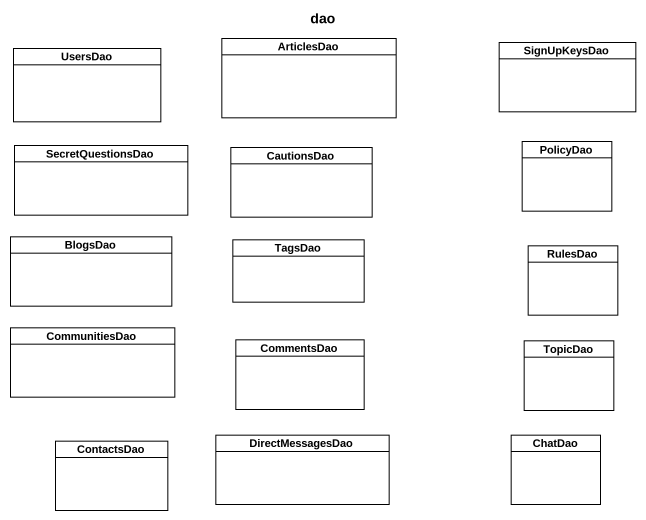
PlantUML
@startuml
title dao
hide circle
hide empty members
class UsersDao
class ArticlesDao
class SignUpKeysDao
class PolicyDao
class SecretQuestionsDao
class CautionsDao
class BlogsDao
class TagsDao
class RulesDao
class CommunitiesDao
class CommentsDao
class TopicDao
class ContactsDao
class DirectMessagesDao
class ChatDao
@enduml
